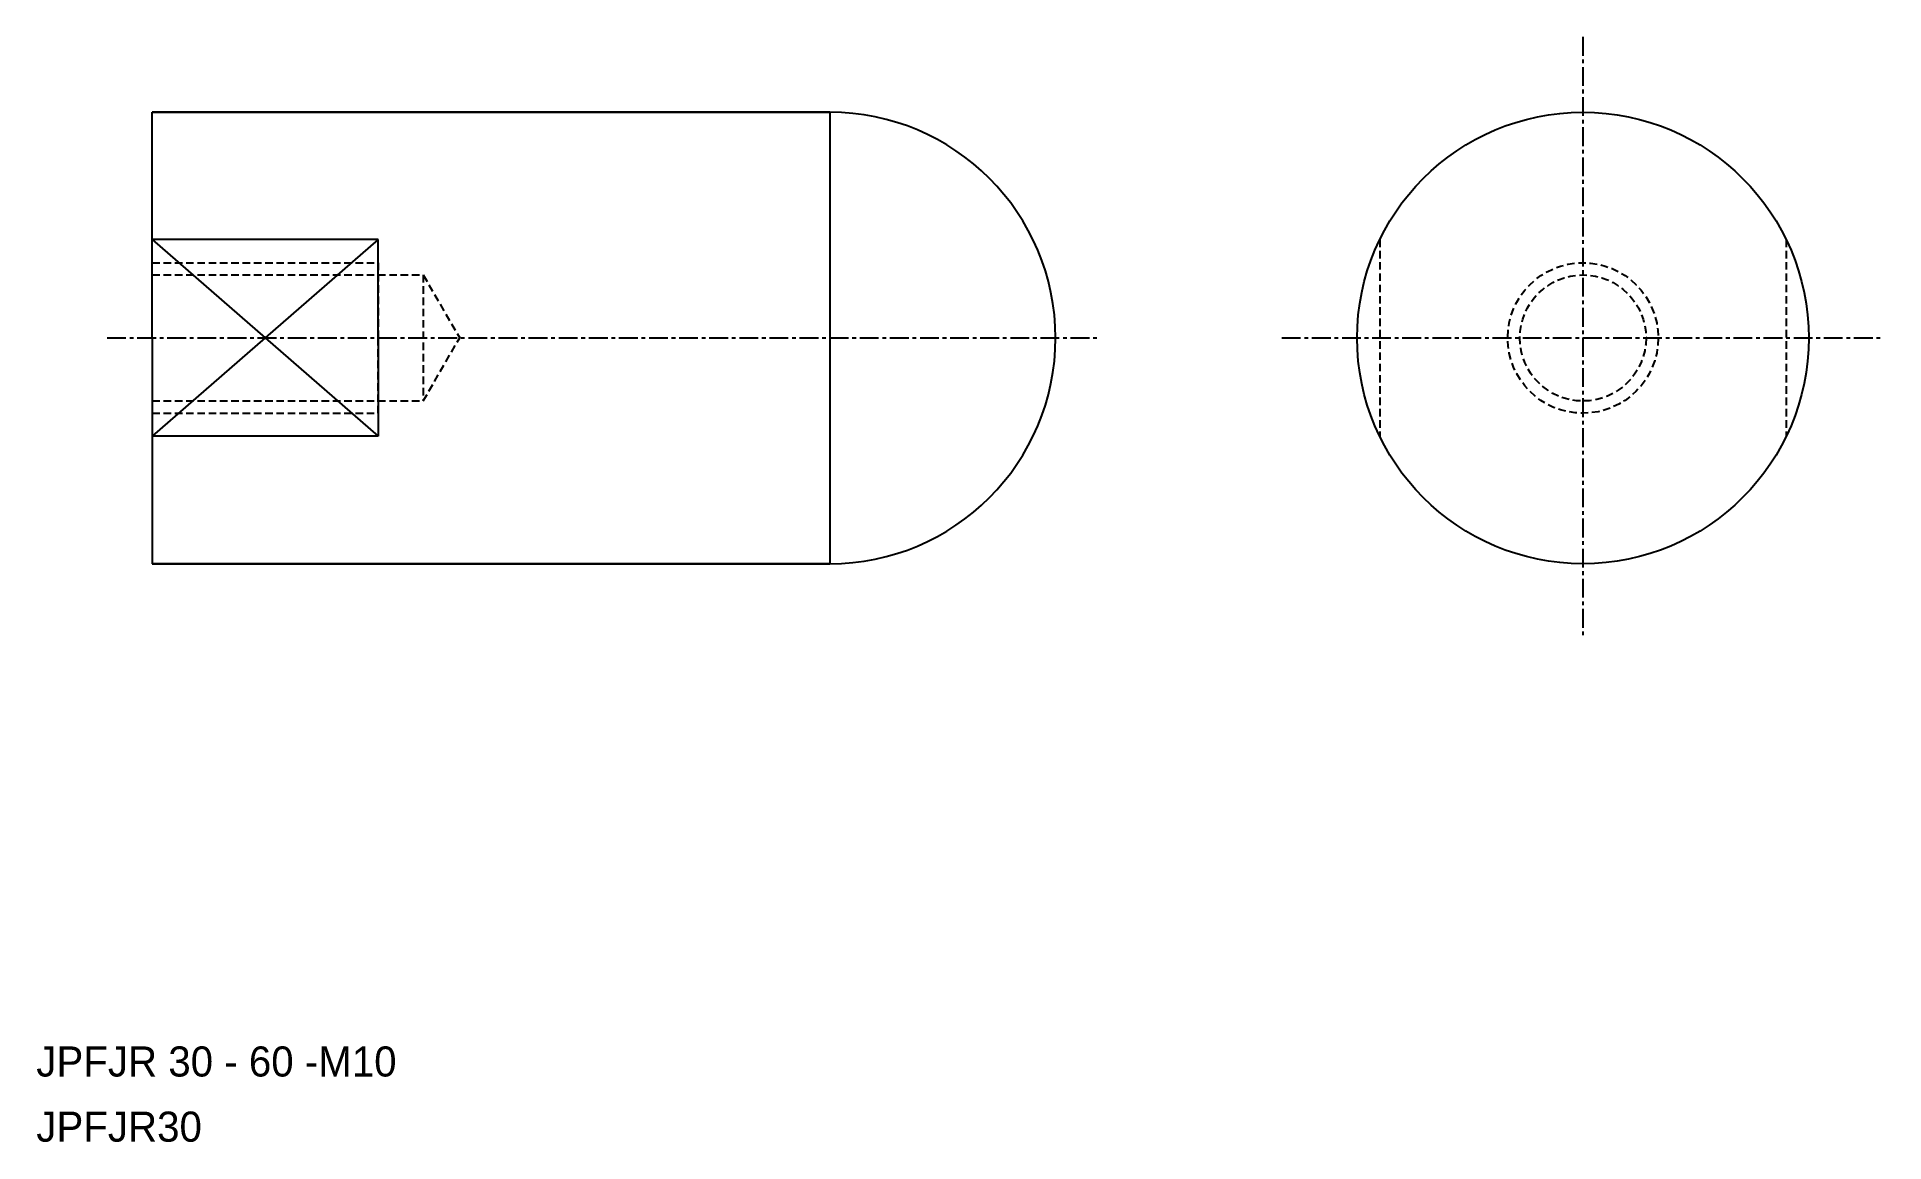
# Model space of a CAD drawing. Extents: x 655 to 777, y 151 to 225.
import ezdxf

# ---------------------------------------------------------------- set-up
doc = ezdxf.new("R2010")
doc.units = 0
doc.linetypes.add('CENTER', pattern=[2, 1.25, -0.25, 0.25, -0.25])
doc.linetypes.add('DASHED', pattern=[0.75, 0.5, -0.25])
doc.layers.get('0').update_dxf_attribs({"linetype": 'CONTINUOUS'})
doc.layers.add('CENTER', color=1, linetype='CENTER')

msp = doc.modelspace()

# ---------------------------------------------------------------- linework, layer by layer
at = {"color": 7, "linetype": 'CONTINUOUS'}
for p, q in [((662.18, 219.68), (707.18, 219.68)), ((662.18, 204.68), (662.18, 219.68)), ((707.18, 219.68), (662.18, 219.68)), ((707.18, 219.68), (707.18, 189.68)), ((677.18, 211.22), (662.18, 198.15)), ((662.18, 211.22), (677.18, 198.15)), ((677.18, 211.22), (662.18, 211.22)), ((677.18, 204.68), (677.18, 211.22)), ((662.18, 204.68), (662.18, 189.68)), ((677.18, 204.68), (677.18, 198.15)), ((677.18, 198.15), (662.18, 198.15)), ((662.18, 189.68), (707.18, 189.68)), ((707.18, 189.68), (662.18, 189.68))]:
    msp.add_line(p, q, dxfattribs=at)
at = {"color": 3, "linetype": 'DASHED'}
for p, q in [((743.71, 211.22), (743.71, 198.15)), ((770.71, 211.22), (770.71, 198.15)), ((662.18, 209.68), (677.18, 209.68)), ((662.18, 208.87), (680.18, 208.87)), ((677.18, 209.68), (677.18, 204.68)), ((680.18, 208.87), (682.6, 204.68)), ((680.18, 208.87), (680.18, 200.5)), ((677.18, 199.68), (677.18, 204.68)), ((680.18, 200.5), (682.6, 204.68)), ((662.18, 200.5), (680.18, 200.5)), ((662.18, 199.68), (677.18, 199.68))]:
    msp.add_line(p, q, dxfattribs=at)
at = {"color": 7, "linetype": 'CONTINUOUS'}
msp.add_circle((757.21, 204.68), 15, dxfattribs=at)
at = {"color": 3, "linetype": 'DASHED'}
for radius in [5, 4.19]:
    msp.add_circle((757.21, 204.68), radius, dxfattribs=at)
at = {"color": 7, "linetype": 'CONTINUOUS'}
msp.add_arc((707.18, 204.68), 15, 270, 90, dxfattribs=at)
at = {"layer": 'CENTER', "color": 1, "linetype": 'CENTER'}
for p, q in [((757.21, 224.68), (757.21, 184.68)), ((659.18, 204.68), (725.18, 204.68)), ((737.21, 204.68), (777.21, 204.68))]:
    msp.add_line(p, q, dxfattribs=at)

# ---------------------------------------------------------------- texts
for s, p in [('JPFJR 30 - 60 -M10', (654.48, 155.61)), ('JPFJR30', (654.48, 151.28))]:
    msp.add_text(s, height=2).set_placement(p)

doc.saveas('drawing.dxf')
